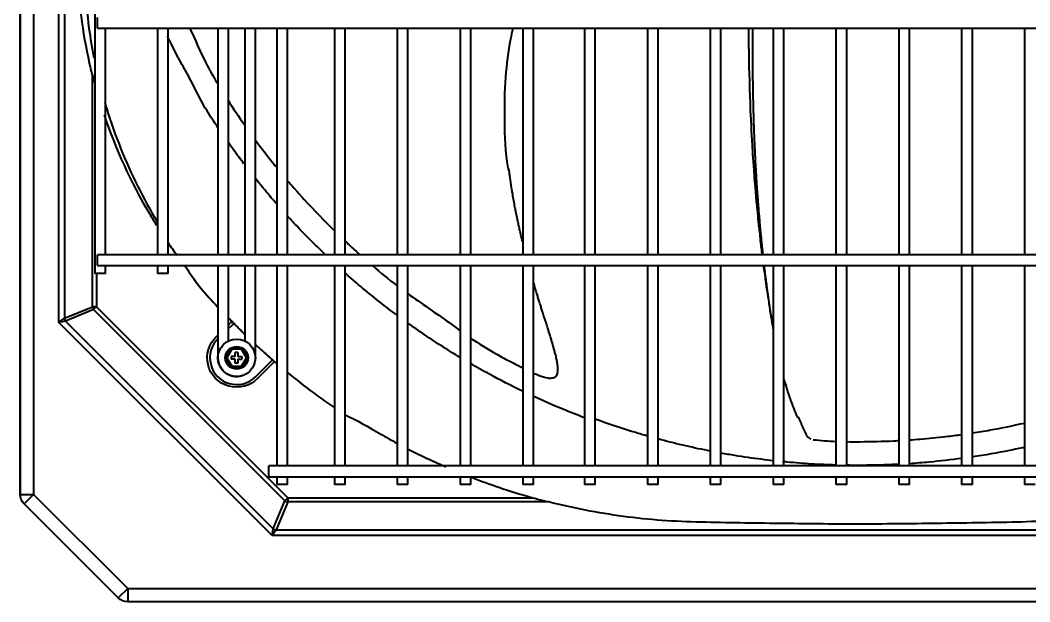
# Model space of a CAD drawing. Extents: x 58467 to 79089, y -33726 to -17391.
# Drawn here: x 72275.21 to 72312.96, y -20301.97 to -20280.21 of the extents above; entities that cross this region are included whole.
import ezdxf

# ---------------------------------------------------------------- set-up
doc = ezdxf.new("R2010")
doc.units = 0
doc.header["$LTSCALE"] = 100
doc.layers.add('+ENTE-ST-DOSEME USTU KONDDRENAJ', color=110, linetype='DOSEMEUSTUKONDENSDRENAJ_LINE', lineweight=40)
doc.linetypes.add('DOSEMEUSTUKONDENSDRENAJ_LINE', pattern='A,300,-40,["CD",Standard,S=15,R=0,X=-35,Y=-7.5],0', length=340)

# ---------------------------------------------------------------- blocks, each defined once
blk = doc.blocks.new('2. KAT SAĞ')
at = {"color": 3}
for p, q in [((54063.011, -32999.031, -3.539), (54063.011, -32930.98, -3.539)), ((54063.011, -32931.026, -3.539), (54063.011, -32999.031, -3.539)), ((54063.011, -32931.026, -3.539), (54063.011, -32999.031, -3.539)), ((54063.511, -32930.98, -3.539), (54063.511, -32999.031, -3.539)), ((54064.451, -32992.596, -3.539), (54064.451, -32943.54, -3.539)), ((54064.663, -32943.628, -3.539), (54064.663, -32992.444, -3.539)), ((54065.797, -32945.372, -3.539), (54065.797, -32990.765, -3.539)), ((54065.897, -32981.386, -3.539), (54065.897, -32981.186, -3.539)), ((54065.897, -32981.586, -3.539), (54065.897, -32981.386, -3.539)), ((54065.897, -32981.586, -3.539), (54184.259, -32981.586, -3.539)), ((54066.197, -32990.065, -3.539), (54066.197, -32981.586, -3.539)), ((54068.146, -32981.586, -3.539), (54068.146, -32990.065, -3.539)), ((54068.546, -32990.065, -3.539), (54068.546, -32981.586, -3.539)), ((54070.406, -32981.586, -3.539), (54070.406, -32990.064, -3.539)), ((54070.805, -32990.064, -3.539), (54070.805, -32981.586, -3.539)), ((54071.405, -32981.586, -3.539), (54071.405, -32990.065, -3.539)), ((54071.805, -32990.065, -3.539), (54071.805, -32981.586, -3.539)), ((54072.605, -32981.586, -3.539), (54072.605, -32990.064, -3.539)), ((54073.005, -32990.064, -3.539), (54073.005, -32981.586, -3.539)), ((54074.762, -32981.586, -3.539), (54074.762, -32990.064, -3.539)), ((54075.162, -32990.064, -3.539), (54075.162, -32981.586, -3.539)), ((54077.111, -32981.586, -3.539), (54077.111, -32990.064, -3.539)), ((54077.511, -32990.064, -3.539), (54077.511, -32981.586, -3.539)), ((54079.461, -32981.586, -3.539), (54079.461, -32990.064, -3.539)), ((54079.861, -32990.064, -3.539), (54079.861, -32981.586, -3.539)), ((54081.811, -32981.586, -3.539), (54081.811, -32990.064, -3.539)), ((54082.21, -32990.064, -3.539), (54082.21, -32981.586, -3.539)), ((54084.117, -32981.586, -3.539), (54084.117, -32990.064, -3.539)), ((54084.517, -32990.064, -3.539), (54084.517, -32981.586, -3.539)), ((54086.467, -32981.586, -3.539), (54086.467, -32990.064, -3.539)), ((54086.867, -32990.064, -3.539), (54086.867, -32981.586, -3.539)), ((54088.816, -32981.586, -3.539), (54088.816, -32990.064, -3.539)), ((54089.216, -32990.064, -3.539), (54089.216, -32981.586, -3.539)), ((54091.166, -32981.586, -3.539), (54091.166, -32990.064, -3.539)), ((54091.566, -32990.064, -3.539), (54091.566, -32981.586, -3.539)), ((54093.516, -32981.586, -3.539), (54093.516, -32990.064, -3.539)), ((54093.916, -32990.064, -3.539), (54093.916, -32981.586, -3.539)), ((54095.865, -32981.586, -3.539), (54095.865, -32990.064, -3.539)), ((54096.265, -32990.064, -3.539), (54096.265, -32981.586, -3.539)), ((54098.215, -32981.586, -3.539), (54098.215, -32990.064, -3.539)), ((54098.615, -32990.064, -3.539), (54098.615, -32981.586, -3.539)), ((54100.565, -32981.586, -3.539), (54100.565, -32990.064, -3.539)), ((54065.711, -32992.01, -3.539), (54065.711, -32983.33, -3.539)), ((54075.162, -32989.576, -3.539), (54075.184, -32989.562, -3.539)), ((54184.259, -32990.065, -3.539), (54065.897, -32990.065, -3.539)), ((54065.897, -32990.265, -3.539), (54065.897, -32990.065, -3.539)), ((54065.897, -32990.465, -3.539), (54065.897, -32990.265, -3.539)), ((54066.197, -32990.765, -3.539), (54065.797, -32990.765, -3.539)), ((54065.866, -32990.765, -3.539), (54065.866, -32992.01, -3.539)), ((54065.897, -32990.465, -3.539), (54184.259, -32990.465, -3.539)), ((54066.197, -32990.765, -3.539), (54066.197, -32990.465, -3.539)), ((54068.146, -32990.465, -3.539), (54068.146, -32990.765, -3.539)), ((54068.546, -32990.765, -3.539), (54068.146, -32990.765, -3.539)), ((54068.546, -32990.765, -3.539), (54068.546, -32990.465, -3.539)), ((54070.406, -32990.464, -3.539), (54070.406, -32991.599, -3.539)), ((54070.805, -32991.599, -3.539), (54070.805, -32990.464, -3.539)), ((54071.405, -32990.465, -3.539), (54071.405, -32992.836, -3.539)), ((54071.805, -32992.836, -3.539), (54071.805, -32990.465, -3.539)), ((54072.605, -32990.464, -3.539), (54072.605, -32997.969, -3.539)), ((54073.005, -32997.969, -3.539), (54073.005, -32990.464, -3.539)), ((54074.762, -32990.464, -3.539), (54074.762, -32997.969, -3.539)), ((54075.162, -32997.969, -3.539), (54075.162, -32990.464, -3.539)), ((54077.111, -32990.464, -3.539), (54077.111, -32997.969, -3.539)), ((54077.511, -32997.969, -3.539), (54077.511, -32990.464, -3.539)), ((54079.461, -32990.464, -3.539), (54079.461, -32997.969, -3.539)), ((54079.861, -32997.969, -3.539), (54079.861, -32990.464, -3.539)), ((54081.811, -32990.464, -3.539), (54081.811, -32997.969, -3.539)), ((54082.21, -32997.969, -3.539), (54082.21, -32990.464, -3.539)), ((54084.117, -32990.464, -3.539), (54084.117, -32997.969, -3.539)), ((54084.517, -32997.969, -3.539), (54084.517, -32990.464, -3.539)), ((54086.467, -32990.464, -3.539), (54086.467, -32997.969, -3.539)), ((54086.867, -32997.969, -3.539), (54086.867, -32990.464, -3.539)), ((54088.816, -32990.464, -3.539), (54088.816, -32997.969, -3.539)), ((54089.216, -32997.969, -3.539), (54089.216, -32990.464, -3.539)), ((54091.166, -32990.464, -3.539), (54091.166, -32997.969, -3.539)), ((54091.566, -32997.969, -3.539), (54091.566, -32990.464, -3.539)), ((54093.516, -32990.464, -3.539), (54093.516, -32997.969, -3.539)), ((54093.916, -32997.969, -3.539), (54093.916, -32990.464, -3.539)), ((54095.865, -32990.464, -3.539), (54095.865, -32997.969, -3.539)), ((54096.265, -32997.969, -3.539), (54096.265, -32990.464, -3.539)), ((54098.215, -32990.464, -3.539), (54098.215, -32997.969, -3.539)), ((54098.615, -32997.969, -3.539), (54098.615, -32990.464, -3.539)), ((54100.565, -32990.464, -3.539), (54100.565, -32997.969, -3.539)), ((54070.406, -32991.599, -3.539), (54070.406, -32991.882, -3.539)), ((54070.406, -32991.882, -3.539), (54070.406, -32992.247, -3.539)), ((54070.406, -32991.882, -3.539), (54070.406, -32991.882, -3.539)), ((54070.805, -32991.882, -3.539), (54070.805, -32991.599, -3.539)), ((54070.805, -32992.247, -3.539), (54070.805, -32991.882, -3.539)), ((54064.663, -32992.444, -3.539), (54065.711, -32992.01, -3.539)), ((54065.756, -32992.12, -3.539), (54064.709, -32992.554, -3.539)), ((54065.866, -32992.01, -3.539), (54065.711, -32992.01, -3.539)), ((54065.866, -32992.01, -3.539), (54065.756, -32992.12, -3.539)), ((54072.908, -32999.268, -3.539), (54065.756, -32992.12, -3.539)), ((54065.866, -32992.01, -3.539), (54073.018, -32999.158, -3.539)), ((54070.406, -32992.247, -3.539), (54070.406, -32992.247, -3.539)), ((54070.406, -32992.247, -3.539), (54070.406, -32992.53, -3.539)), ((54070.805, -32992.53, -3.539), (54070.805, -32992.247, -3.539)), ((54064.451, -32992.596, -3.539), (54064.663, -32992.444, -3.539)), ((54064.709, -32992.554, -3.539), (54064.451, -32992.596, -3.539)), ((54072.432, -33000.573, -3.539), (54064.451, -32992.596, -3.539)), ((54064.709, -32992.554, -3.539), (54072.475, -33000.316, -3.539)), ((54070.406, -32992.53, -3.539), (54070.406, -32993.907, -3.539)), ((54070.805, -32993.29, -3.539), (54070.805, -32992.53, -3.539)), ((54070.805, -32992.692, -3.539), (54070.936, -32992.568, -3.539)), ((54071.006, -32992.64, -3.539), (54070.805, -32992.83, -3.539)), ((54071.405, -32992.53, -3.539), (54071.405, -32993.29, -3.539)), ((54071.805, -32993.907, -3.539), (54071.805, -32992.53, -3.539)), ((54070.349, -32993.124, -3.539), (54070.406, -32993.071, -3.539)), ((54070.68, -32993.923, -3.539), (54070.893, -32993.555, -3.539)), ((54070.922, -32993.605, -3.539), (54070.738, -32993.923, -3.539)), ((54070.893, -32993.555, -3.539), (54071.318, -32993.555, -3.539)), ((54070.922, -32993.605, -3.539), (54070.893, -32993.555, -3.539)), ((54071.289, -32993.605, -3.539), (54070.922, -32993.605, -3.539)), ((54071.155, -32993.723, -3.539), (54071.055, -32993.723, -3.539)), ((54071.055, -32993.873, -3.539), (54071.055, -32993.723, -3.539)), ((54071.155, -32993.723, -3.539), (54071.155, -32993.873, -3.539)), ((54071.318, -32993.555, -3.539), (54071.289, -32993.605, -3.539)), ((54071.472, -32993.923, -3.539), (54071.289, -32993.605, -3.539)), ((54071.318, -32993.555, -3.539), (54071.53, -32993.923, -3.539)), ((54070.893, -32994.291, -3.539), (54070.68, -32993.923, -3.539)), ((54070.738, -32993.923, -3.539), (54070.68, -32993.923, -3.539)), ((54070.738, -32993.923, -3.539), (54070.922, -32994.241, -3.539)), ((54070.905, -32993.873, -3.539), (54070.905, -32993.973, -3.539)), ((54071.055, -32993.873, -3.539), (54070.905, -32993.873, -3.539)), ((54071.055, -32993.973, -3.539), (54070.905, -32993.973, -3.539)), ((54071.055, -32994.123, -3.539), (54071.055, -32993.973, -3.539)), ((54071.155, -32994.123, -3.539), (54071.055, -32994.123, -3.539)), ((54071.155, -32993.873, -3.539), (54071.305, -32993.873, -3.539)), ((54071.155, -32993.973, -3.539), (54071.155, -32994.123, -3.539)), ((54071.155, -32993.973, -3.539), (54071.305, -32993.973, -3.539)), ((54071.289, -32994.241, -3.539), (54071.472, -32993.923, -3.539)), ((54071.305, -32993.873, -3.539), (54071.305, -32993.973, -3.539)), ((54071.53, -32993.923, -3.539), (54071.318, -32994.291, -3.539)), ((54071.53, -32993.923, -3.539), (54071.472, -32993.923, -3.539)), ((54071.812, -32994.63, -3.539), (54072.445, -32993.997, -3.539)), ((54072.521, -32994.063, -3.539), (54071.883, -32994.701, -3.539)), ((54070.922, -32994.241, -3.539), (54070.893, -32994.291, -3.539)), ((54071.318, -32994.291, -3.539), (54070.893, -32994.291, -3.539)), ((54070.922, -32994.241, -3.539), (54071.289, -32994.241, -3.539)), ((54071.318, -32994.291, -3.539), (54071.289, -32994.241, -3.539)), ((54091.159, -32994.321, -3.539), (54091.166, -32994.321, -3.539)), ((54091.159, -32994.321, -3.539), (54091.166, -32994.335, -3.539)), ((54177.76, -32997.97, -3.539), (54072.305, -32997.97, -3.539)), ((54072.305, -32998.17, -3.539), (54072.305, -32997.97, -3.539)), ((54072.305, -32998.37, -3.539), (54072.305, -32998.17, -3.539)), ((54072.305, -32998.37, -3.539), (54177.76, -32998.37, -3.539)), ((54072.605, -32998.369, -3.539), (54072.605, -32998.669, -3.539)), ((54073.005, -32998.669, -3.539), (54072.605, -32998.669, -3.539)), ((54073.005, -32998.669, -3.539), (54073.005, -32998.369, -3.539)), ((54074.762, -32998.369, -3.539), (54074.762, -32998.669, -3.539)), ((54075.162, -32998.669, -3.539), (54074.762, -32998.669, -3.539)), ((54075.162, -32998.669, -3.539), (54075.162, -32998.369, -3.539)), ((54077.111, -32998.369, -3.539), (54077.111, -32998.669, -3.539)), ((54077.511, -32998.669, -3.539), (54077.111, -32998.669, -3.539)), ((54077.511, -32998.669, -3.539), (54077.511, -32998.369, -3.539)), ((54079.461, -32998.369, -3.539), (54079.461, -32998.669, -3.539)), ((54079.861, -32998.669, -3.539), (54079.461, -32998.669, -3.539)), ((54079.861, -32998.669, -3.539), (54079.861, -32998.369, -3.539)), ((54081.811, -32998.369, -3.539), (54081.811, -32998.669, -3.539)), ((54082.21, -32998.669, -3.539), (54081.811, -32998.669, -3.539)), ((54082.21, -32998.669, -3.539), (54082.21, -32998.369, -3.539)), ((54084.117, -32998.369, -3.539), (54084.117, -32998.669, -3.539)), ((54084.517, -32998.669, -3.539), (54084.117, -32998.669, -3.539)), ((54084.517, -32998.669, -3.539), (54084.517, -32998.369, -3.539)), ((54086.467, -32998.369, -3.539), (54086.467, -32998.669, -3.539)), ((54086.867, -32998.669, -3.539), (54086.467, -32998.669, -3.539)), ((54086.867, -32998.669, -3.539), (54086.867, -32998.369, -3.539)), ((54088.816, -32998.369, -3.539), (54088.816, -32998.669, -3.539)), ((54089.216, -32998.669, -3.539), (54088.816, -32998.669, -3.539)), ((54089.216, -32998.669, -3.539), (54089.216, -32998.369, -3.539)), ((54091.166, -32998.369, -3.539), (54091.166, -32998.669, -3.539)), ((54091.566, -32998.669, -3.539), (54091.166, -32998.669, -3.539)), ((54091.566, -32998.669, -3.539), (54091.566, -32998.369, -3.539)), ((54093.516, -32998.369, -3.539), (54093.516, -32998.669, -3.539)), ((54093.916, -32998.669, -3.539), (54093.516, -32998.669, -3.539)), ((54093.916, -32998.669, -3.539), (54093.916, -32998.369, -3.539)), ((54095.865, -32998.369, -3.539), (54095.865, -32998.669, -3.539)), ((54096.265, -32998.669, -3.539), (54095.865, -32998.669, -3.539)), ((54096.265, -32998.669, -3.539), (54096.265, -32998.369, -3.539)), ((54098.215, -32998.369, -3.539), (54098.215, -32998.669, -3.539)), ((54098.615, -32998.669, -3.539), (54098.215, -32998.669, -3.539)), ((54098.615, -32998.669, -3.539), (54098.615, -32998.369, -3.539)), ((54100.565, -32998.369, -3.539), (54100.565, -32998.669, -3.539)), ((54100.965, -32998.669, -3.539), (54100.565, -32998.669, -3.539)), ((54063.011, -32999.031, -3.539), (54063.511, -32999.031, -3.539)), ((54063.511, -32999.031, -3.539), (54063.157, -32999.385, -3.539)), ((54063.511, -32999.031, -3.539), (54067.032, -33002.553, -3.539)), ((54066.679, -33002.906, -3.539), (54063.157, -32999.385, -3.539)), ((54072.475, -33000.316, -3.539), (54072.908, -32999.268, -3.539)), ((54073.018, -32999.314, -3.539), (54072.585, -33000.361, -3.539)), ((54073.018, -32999.158, -3.539), (54072.908, -32999.268, -3.539)), ((54073.018, -32999.158, -3.539), (54082.181, -32999.158, -3.539)), ((54073.018, -32999.158, -3.539), (54073.018, -32999.314, -3.539)), ((54082.766, -32999.314, -3.539), (54073.018, -32999.314, -3.539)), ((54072.432, -33000.573, -3.539), (54072.475, -33000.316, -3.539)), ((54072.585, -33000.361, -3.539), (54072.432, -33000.573, -3.539)), ((54177.59, -33000.573, -3.539), (54072.432, -33000.573, -3.539)), ((54072.585, -33000.361, -3.539), (54177.438, -33000.361, -3.539)), ((54067.032, -33002.553, -3.539), (54066.679, -33002.906, -3.539)), ((54067.032, -33002.553, -3.539), (54183.081, -33002.553, -3.539)), ((54067.032, -33002.553, -3.539), (54067.032, -33003.053, -3.539)), ((54183.081, -33003.053, -3.539), (54067.032, -33003.053, -3.539))]:
    blk.add_line(p, q, dxfattribs=at)
for radius in [0.7, 0.425, 0.425]:
    blk.add_circle((54071.105, -32993.923, -3.539), radius, dxfattribs=at)
at = {"color": 3, "extrusion": (0, 0, -1)}
for centre, radius, start, end in [((-54071.105, -32993.923, 3.539), 1.1, 225, 46.5506), ((-54063.511, -32999.031, 3.539), 0.5, 315, 0), ((-54067.032, -33002.553, 3.539), 0.5, 270, 315)]:
    blk.add_arc(centre, radius, start, end, dxfattribs=at)
at = {"color": 3}
blk.add_arc((54071.105, -32993.923, -3.539), 1, 133.4494, 315, dxfattribs=at)
for centre, major_axis in [((54065.866, -32992.01, -3.539), (-0.084, 0.203)), ((54064.819, -32992.444, -3.539), (-0.084, 0.203)), ((54073.018, -32999.158, -3.539), (-0.203, 0.084)), ((54072.585, -33000.206, -3.539), (-0.203, 0.084))]:
    blk.add_ellipse(centre, major_axis=major_axis, ratio=0.678598, start_param=1.296782, end_param=1.844811, dxfattribs=at)
for points, knots in [([(54065.711, -32983.33, -3.539), (54065.423, -32982.177, -3.539), (54065.245, -32981.005, -3.539), (54065.135, -32979.22, -3.539), (54065.108, -32978.623, -3.539), (54065.053, -32977.43, -3.539), (54065.028, -32976.833, -3.539), (54064.919, -32973.846, -3.539), (54064.876, -32971.448, -3.539), (54064.875, -32969.052, -3.539)], [0, 0, 0, 0, 0.25, 0.25, 0.375, 0.375, 0.5, 0.5, 1, 1, 1, 1]), ([(54065.194, -32969.172, -3.539), (54065.195, -32971.245, -3.539), (54065.222, -32973.317, -3.539), (54065.302, -32976.426, -3.539), (54065.334, -32977.462, -3.539), (54065.394, -32979.015, -3.539), (54065.411, -32979.533, -3.539), (54065.466, -32980.565, -3.539), (54065.514, -32981.078, -3.539), (54065.634, -32981.961, -3.539), (54065.695, -32982.333, -3.539), (54065.768, -32982.704, -3.539)], [0, 0, 0, 0, 0.45798, 0.45798, 0.686971, 0.686971, 0.801466, 0.801466, 0.915961, 0.915961, 1, 1, 1, 1]), ([(54069.346, -32981.59, -3.539), (54069.561, -32982.024, -3.539), (54069.831, -32982.707, -3.539), (54070.226, -32983.385, -3.539), (54070.375, -32983.632, -3.539)], [0, 0, 0, 0, 0.633004, 1, 1, 1, 1]), ([(54081.278, -32986.903, -3.539), (54081.273, -32986.874, -3.539), (54081.154, -32986.261, -3.539), (54081.118, -32985.09, -3.539), (54081.137, -32983.478, -3.539), (54081.287, -32982.326, -3.539), (54081.411, -32981.719, -3.539), (54081.44, -32981.583, -3.539)], [0, 0, 0, 0, 0.017033, 0.353101, 0.655124, 0.923021, 1, 1, 1, 1]), ([(54090.242, -32981.595, -3.539), (54090.244, -32981.652, -3.539), (54090.248, -32981.81, -3.539), (54090.246, -32981.976, -3.539), (54090.244, -32982.138, -3.539), (54090.244, -32982.221, -3.539), (54090.254, -32982.374, -3.539), (54090.262, -32982.552, -3.539), (54090.257, -32982.769, -3.539), (54090.256, -32983.022, -3.539), (54090.271, -32983.309, -3.539), (54090.28, -32983.538, -3.539), (54090.28, -32983.719, -3.539), (54090.28, -32983.842, -3.539), (54090.285, -32983.962, -3.539), (54090.299, -32984.129, -3.539), (54090.304, -32984.323, -3.539), (54090.306, -32984.544, -3.539), (54090.315, -32984.783, -3.539), (54090.335, -32985.036, -3.539), (54090.346, -32985.25, -3.539), (54090.349, -32985.423, -3.539), (54090.352, -32985.581, -3.539), (54090.374, -32985.786, -3.539), (54090.384, -32986.009, -3.539), (54090.392, -32986.224, -3.539), (54090.407, -32986.455, -3.539), (54090.432, -32986.701, -3.539), (54090.448, -32986.914, -3.539), (54090.455, -32987.088, -3.539), (54090.463, -32987.251, -3.539), (54090.491, -32987.462, -3.539), (54090.505, -32987.694, -3.539), (54090.519, -32987.912, -3.539), (54090.541, -32988.142, -3.539), (54090.571, -32988.381, -3.539), (54090.59, -32988.593, -3.539), (54090.602, -32988.773, -3.539), (54090.618, -32988.944, -3.539), (54090.653, -32989.162, -3.539), (54090.672, -32989.417, -3.539), (54090.695, -32989.645, -3.539), (54090.723, -32989.852, -3.539), (54090.742, -32989.983, -3.539), (54090.753, -32990.066, -3.539)], [0, 0, 0, 0, 0.020993, 0.060732, 0.0678, 0.074162, 0.086897, 0.117658, 0.135798, 0.155524, 0.197696, 0.23796, 0.254024, 0.266902, 0.278583, 0.291499, 0.323077, 0.341369, 0.36095, 0.402348, 0.440072, 0.454754, 0.466698, 0.490617, 0.521317, 0.539051, 0.558332, 0.59936, 0.637234, 0.652147, 0.664401, 0.689266, 0.720818, 0.739028, 0.758563, 0.799999, 0.837338, 0.851752, 0.864099, 0.891017, 0.924896, 0.944238, 0.965101, 1, 1, 1, 1]), ([(54090.398, -32981.588, -3.539), (54090.398, -32981.627, -3.539), (54090.397, -32981.698, -3.539), (54090.396, -32981.817, -3.539), (54090.395, -32981.947, -3.539), (54090.395, -32982.093, -3.539), (54090.394, -32982.239, -3.539), (54090.394, -32982.386, -3.539), (54090.394, -32982.534, -3.539), (54090.394, -32982.667, -3.539), (54090.395, -32982.818, -3.539), (54090.395, -32982.954, -3.539), (54090.396, -32983.122, -3.539), (54090.397, -32983.255, -3.539), (54090.399, -32983.419, -3.539), (54090.4, -32983.55, -3.539), (54090.403, -32983.714, -3.539), (54090.405, -32983.846, -3.539), (54090.407, -32984.01, -3.539), (54090.41, -32984.143, -3.539), (54090.414, -32984.309, -3.539), (54090.417, -32984.445, -3.539), (54090.421, -32984.614, -3.539), (54090.425, -32984.766, -3.539), (54090.43, -32984.931, -3.539), (54090.434, -32985.079, -3.539), (54090.439, -32985.226, -3.539), (54090.445, -32985.39, -3.539), (54090.45, -32985.537, -3.539), (54090.457, -32985.701, -3.539), (54090.463, -32985.849, -3.539), (54090.471, -32986.015, -3.539), (54090.478, -32986.166, -3.539), (54090.485, -32986.317, -3.539), (54090.493, -32986.482, -3.539), (54090.501, -32986.629, -3.539), (54090.51, -32986.79, -3.539), (54090.518, -32986.935, -3.539), (54090.528, -32987.097, -3.539), (54090.538, -32987.258, -3.539), (54090.547, -32987.403, -3.539), (54090.558, -32987.565, -3.539), (54090.568, -32987.712, -3.539), (54090.58, -32987.876, -3.539), (54090.591, -32988.023, -3.539), (54090.602, -32988.168, -3.539), (54090.615, -32988.327, -3.539), (54090.627, -32988.484, -3.539), (54090.641, -32988.642, -3.539), (54090.654, -32988.799, -3.539), (54090.667, -32988.94, -3.539), (54090.681, -32989.097, -3.539), (54090.694, -32989.239, -3.539), (54090.71, -32989.398, -3.539), (54090.724, -32989.541, -3.539), (54090.738, -32989.683, -3.539), (54090.754, -32989.839, -3.539), (54090.768, -32989.965, -3.539), (54090.776, -32990.045, -3.539), (54090.778, -32990.064, -3.539)], [0, 0, 0, 0, 0.013718, 0.025238, 0.042517, 0.059796, 0.077075, 0.094355, 0.111634, 0.128913, 0.140433, 0.163472, 0.174991, 0.19803, 0.20955, 0.232588, 0.244108, 0.267147, 0.278666, 0.301705, 0.313225, 0.336264, 0.347783, 0.370822, 0.388101, 0.405381, 0.42266, 0.439939, 0.462978, 0.474498, 0.497537, 0.514816, 0.532095, 0.549374, 0.566653, 0.589692, 0.601212, 0.624251, 0.64153, 0.658809, 0.681848, 0.693368, 0.716407, 0.733686, 0.750965, 0.768244, 0.785524, 0.808563, 0.825842, 0.843121, 0.86616, 0.877679, 0.900718, 0.917998, 0.935277, 0.952556, 0.969835, 0.992874, 1, 1, 1, 1]), ([(54070.401, -32985.302, -3.539), (54070.352, -32985.23, -3.539), (54070.154, -32984.933, -3.539), (54069.818, -32984.408, -3.539), (54069.496, -32983.722, -3.539), (54069.105, -32983.031, -3.539), (54068.781, -32982.419, -3.539), (54068.59, -32982.037, -3.539), (54068.518, -32981.89, -3.539)], [0, 0, 0, 0, 0.066649, 0.271122, 0.474015, 0.675325, 0.87505, 1, 1, 1, 1]), ([(54066.177, -32984.376, -3.539), (54066.199, -32984.452, -3.539), (54066.222, -32984.527, -3.539), (54066.549, -32985.594, -3.539), (54066.943, -32986.577, -3.539), (54067.636, -32987.964, -3.539), (54067.882, -32988.41, -3.539), (54068.146, -32988.845, -3.539)], [0, 0, 0, 0, 0.048488, 0.048488, 0.686498, 0.686498, 1, 1, 1, 1]), ([(54066.147, -32984.824, -3.539), (54066.582, -32986.116, -3.539), (54067.147, -32987.349, -3.539), (54067.929, -32988.67, -3.539), (54068.019, -32988.816, -3.539), (54068.11, -32988.961, -3.539)], [0, 0, 0, 0, 0.888615, 0.888615, 1, 1, 1, 1]), ([(54071.379, -32986.666, -3.539), (54071.317, -32986.584, -3.539), (54071.115, -32986.316, -3.539), (54070.917, -32986.044, -3.539), (54070.783, -32985.855, -3.539)], [0, 0, 0, 0, 0.307262, 1, 1, 1, 1]), ([(54081.792, -32989.568, -3.539), (54081.79, -32989.562, -3.539), (54081.775, -32989.499, -3.539), (54081.746, -32989.377, -3.539), (54081.706, -32989.204, -3.539), (54081.667, -32989.031, -3.539), (54081.629, -32988.858, -3.539), (54081.588, -32988.666, -3.539), (54081.553, -32988.493, -3.539), (54081.515, -32988.299, -3.539), (54081.486, -32988.144, -3.539), (54081.45, -32987.95, -3.539), (54081.42, -32987.774, -3.539), (54081.388, -32987.577, -3.539), (54081.36, -32987.397, -3.539), (54081.333, -32987.215, -3.539), (54081.308, -32987.033, -3.539), (54081.293, -32986.912, -3.539), (54081.285, -32986.851, -3.539)], [0, 0, 0, 0, 0.006903, 0.071665, 0.136426, 0.201188, 0.265949, 0.330711, 0.417059, 0.460233, 0.546582, 0.589756, 0.676105, 0.740866, 0.805628, 0.870389, 0.935151, 1, 1, 1, 1]), ([(54072.583, -32988.142, -3.539), (54072.461, -32988.002, -3.539), (54072.194, -32987.69, -3.539), (54071.933, -32987.372, -3.539), (54071.792, -32987.196, -3.539)], [0, 0, 0, 0, 0.451779, 1, 1, 1, 1]), ([(54072.993, -32987.273, -3.539), (54073.049, -32987.339, -3.539), (54073.597, -32987.977, -3.539), (54074.182, -32988.598, -3.539), (54074.733, -32989.14, -3.539)], [0, 0, 0, 0, 0.103466, 1, 1, 1, 1]), ([(54073.931, -32989.586, -3.539), (54073.732, -32989.384, -3.539), (54073.41, -32989.056, -3.539), (54073.097, -32988.719, -3.539), (54072.979, -32988.588, -3.539)], [0, 0, 0, 0, 0.616544, 1, 1, 1, 1]), ([(54075.175, -32989.566, -3.539), (54075.221, -32989.61, -3.539), (54075.404, -32989.782, -3.539), (54075.59, -32989.952, -3.539), (54075.731, -32990.079, -3.539)], [0, 0, 0, 0, 0.252005, 1, 1, 1, 1]), ([(54069.168, -32990.478, -3.539), (54069.202, -32990.523, -3.539), (54069.237, -32990.568, -3.539), (54069.561, -32991.097, -3.539), (54069.964, -32991.564, -3.539), (54070.39, -32992.011, -3.539)], [0, 0, 0, 0, 0.083758, 0.083758, 1, 1, 1, 1]), ([(54077.091, -32992.318, -3.539), (54076.887, -32992.167, -3.539), (54076.238, -32991.669, -3.539), (54075.591, -32991.133, -3.539), (54075.156, -32990.741, -3.539), (54075.139, -32990.726, -3.539)], [0, 0, 0, 0, 0.302202, 0.97371, 1, 1, 1, 1]), ([(54090.798, -32990.464, -3.539), (54090.8, -32990.483, -3.539), (54090.82, -32990.643, -3.539), (54090.861, -32990.846, -3.539), (54090.888, -32991.108, -3.539), (54090.92, -32991.358, -3.539), (54090.967, -32991.622, -3.539), (54091.002, -32991.845, -3.539), (54091.027, -32992.03, -3.539), (54091.054, -32992.198, -3.539), (54091.101, -32992.4, -3.539), (54091.135, -32992.613, -3.539), (54091.157, -32992.759, -3.539), (54091.166, -32992.811, -3.539), (54091.166, -32992.813, -3.539)], [0, 0, 0, 0, 0.022704, 0.188294, 0.255944, 0.328946, 0.48653, 0.631631, 0.688105, 0.734898, 0.828723, 0.938324, 0.99671, 1, 1, 1, 1]), ([(54090.824, -32990.465, -3.539), (54090.827, -32990.495, -3.539), (54090.838, -32990.585, -3.539), (54090.852, -32990.706, -3.539), (54090.871, -32990.857, -3.539), (54090.888, -32990.994, -3.539), (54090.908, -32991.147, -3.539), (54090.926, -32991.283, -3.539), (54090.944, -32991.418, -3.539), (54090.964, -32991.566, -3.539), (54090.983, -32991.698, -3.539), (54091.004, -32991.843, -3.539), (54091.021, -32991.96, -3.539), (54091.042, -32992.104, -3.539), (54091.062, -32992.234, -3.539), (54091.085, -32992.377, -3.539), (54091.106, -32992.506, -3.539), (54091.127, -32992.636, -3.539), (54091.147, -32992.755, -3.539), (54091.161, -32992.831, -3.539), (54091.166, -32992.864, -3.539)], [0, 0, 0, 0, 0.03653, 0.110211, 0.147051, 0.220732, 0.275993, 0.331254, 0.386515, 0.441776, 0.515457, 0.552298, 0.625979, 0.66282, 0.736501, 0.791762, 0.847023, 0.902283, 0.957544, 1, 1, 1, 1]), ([(54083.098, -32994.521, -3.539), (54083.103, -32994.507, -3.539), (54083.108, -32994.481, -3.539), (54083.114, -32994.451, -3.539), (54083.118, -32994.406, -3.539), (54083.119, -32994.369, -3.539), (54083.119, -32994.325, -3.539), (54083.116, -32994.274, -3.539), (54083.112, -32994.229, -3.539), (54083.104, -32994.169, -3.539), (54083.096, -32994.117, -3.539), (54083.085, -32994.053, -3.539), (54083.073, -32993.993, -3.539), (54083.056, -32993.917, -3.539), (54083.038, -32993.838, -3.539), (54083.018, -32993.757, -3.539), (54082.999, -32993.684, -3.539), (54082.979, -32993.61, -3.539), (54082.954, -32993.522, -3.539), (54082.928, -32993.431, -3.539), (54082.897, -32993.325, -3.539), (54082.868, -32993.23, -3.539), (54082.838, -32993.133, -3.539), (54082.808, -32993.034, -3.539), (54082.772, -32992.918, -3.539), (54082.735, -32992.801, -3.539), (54082.701, -32992.696, -3.539), (54082.668, -32992.59, -3.539), (54082.629, -32992.467, -3.539), (54082.589, -32992.341, -3.539), (54082.55, -32992.218, -3.539), (54082.509, -32992.09, -3.539), (54082.468, -32991.96, -3.539), (54082.427, -32991.827, -3.539), (54082.385, -32991.693, -3.539), (54082.343, -32991.557, -3.539), (54082.302, -32991.419, -3.539), (54082.26, -32991.281, -3.539), (54082.225, -32991.163, -3.539), (54082.205, -32991.096, -3.539), (54082.201, -32991.082, -3.539)], [0, 0, 0, 0, 0.033229, 0.055763, 0.078298, 0.100832, 0.123366, 0.145901, 0.168435, 0.19097, 0.213504, 0.236039, 0.258573, 0.281107, 0.314909, 0.337443, 0.359978, 0.382512, 0.405047, 0.438848, 0.461383, 0.495184, 0.517719, 0.540253, 0.574055, 0.607857, 0.630391, 0.652925, 0.686727, 0.720529, 0.743063, 0.776865, 0.810667, 0.833201, 0.867003, 0.900804, 0.923339, 0.95714, 0.990942, 1, 1, 1, 1]), ([(54077.504, -32991.518, -3.539), (54078.01, -32991.885, -3.539), (54078.671, -32992.327, -3.539), (54079.322, -32992.803, -3.539), (54079.457, -32992.902, -3.539)], [0, 0, 0, 0, 0.792341, 1, 1, 1, 1]), ([(54079.443, -32993.899, -3.539), (54079.351, -32993.843, -3.539), (54078.799, -32993.506, -3.539), (54078.148, -32993.078, -3.539), (54077.6, -32992.69, -3.539), (54077.493, -32992.613, -3.539)], [0, 0, 0, 0, 0.137607, 0.830509, 1, 1, 1, 1]), ([(54071.105, -32992.74, -3.539), (54071.159, -32992.795, -3.539), (54071.258, -32992.894, -3.539), (54071.357, -32992.991, -3.539), (54071.401, -32993.034, -3.539)], [0, 0, 0, 0, 0.553412, 1, 1, 1, 1]), ([(54071.105, -32992.74, -3.539), (54071.159, -32992.795, -3.539), (54071.258, -32992.894, -3.539), (54071.357, -32992.991, -3.539), (54071.401, -32993.034, -3.539)], [0, 0, 0, 0, 0.55329, 1, 1, 1, 1]), ([(54071.804, -32993.419, -3.539), (54071.9, -32993.509, -3.539), (54072.117, -32993.708, -3.539), (54072.337, -32993.903, -3.539), (54072.46, -32994.01, -3.539)], [0, 0, 0, 0, 0.44696, 1, 1, 1, 1]), ([(54071.804, -32993.419, -3.539), (54071.9, -32993.509, -3.539), (54072.112, -32993.704, -3.539), (54072.327, -32993.895, -3.539), (54072.445, -32993.997, -3.539)], [0, 0, 0, 0, 0.457218, 1, 1, 1, 1]), ([(54079.859, -32993.185, -3.539), (54079.889, -32993.206, -3.539), (54080.243, -32993.447, -3.539), (54080.791, -32993.774, -3.539), (54081.422, -32994.105, -3.539), (54081.708, -32994.25, -3.539), (54081.808, -32994.3, -3.539)], [0, 0, 0, 0, 0.048306, 0.574929, 0.852045, 1, 1, 1, 1]), ([(54070.406, -32993.923, -3.539), (54070.406, -32993.984, -3.539), (54070.42, -32994.097, -3.539), (54070.496, -32994.292, -3.539), (54070.639, -32994.464, -3.539), (54070.826, -32994.574, -3.539), (54071.01, -32994.624, -3.539), (54071.17, -32994.625, -3.539), (54071.27, -32994.596, -3.539), (54071.307, -32994.581, -3.539)], [0, 0, 0, 0, 0.137261, 0.262101, 0.473405, 0.635419, 0.754104, 0.906211, 1, 1, 1, 1]), ([(54081.796, -32995.172, -3.539), (54081.372, -32994.967, -3.539), (54080.716, -32994.63, -3.539), (54080.074, -32994.269, -3.539), (54079.845, -32994.136, -3.539)], [0, 0, 0, 0, 0.640117, 1, 1, 1, 1]), ([(54082.208, -32994.493, -3.539), (54082.277, -32994.524, -3.539), (54082.451, -32994.6, -3.539), (54082.68, -32994.675, -3.539), (54082.883, -32994.684, -3.539), (54082.974, -32994.66, -3.539), (54083.032, -32994.625, -3.539), (54083.076, -32994.58, -3.539), (54083.094, -32994.54, -3.539), (54083.102, -32994.509, -3.539)], [0, 0, 0, 0, 0.219395, 0.55496, 0.6933, 0.812497, 0.863417, 0.908725, 1, 1, 1, 1]), ([(54091.566, -32994.717, -3.539), (54091.575, -32994.75, -3.539), (54091.595, -32994.821, -3.539), (54091.622, -32994.915, -3.539), (54091.651, -32995.011, -3.539), (54091.681, -32995.109, -3.539), (54091.712, -32995.205, -3.539), (54091.739, -32995.288, -3.539), (54091.767, -32995.371, -3.539), (54091.8, -32995.464, -3.539), (54091.833, -32995.555, -3.539), (54091.862, -32995.634, -3.539), (54091.892, -32995.712, -3.539), (54091.921, -32995.789, -3.539), (54091.956, -32995.875, -3.539), (54091.986, -32995.949, -3.539), (54092.016, -32996.022, -3.539), (54092.041, -32996.083, -3.539), (54092.066, -32996.143, -3.539), (54092.095, -32996.117, -3.539), (54092.124, -32996.184, -3.539), (54092.152, -32996.249, -3.539), (54092.174, -32996.301, -3.539), (54092.198, -32996.356, -3.539), (54092.218, -32996.402, -3.539), (54092.242, -32996.455, -3.539), (54092.259, -32996.496, -3.539), (54092.28, -32996.543, -3.539), (54092.298, -32996.585, -3.539), (54092.314, -32996.62, -3.539), (54092.33, -32996.657, -3.539), (54092.337, -32996.673, -3.539), (54092.339, -32996.678, -3.539)], [0, 0, 0, 0, 0.039009, 0.083366, 0.112937, 0.157294, 0.201651, 0.231222, 0.260794, 0.305151, 0.349508, 0.379079, 0.40865, 0.453007, 0.482579, 0.526936, 0.556507, 0.586078, 0.61565, 0.645221, 0.689578, 0.71915, 0.748721, 0.778292, 0.807864, 0.837435, 0.867006, 0.896578, 0.926149, 0.95572, 0.985292, 1, 1, 1, 1]), ([(54084.107, -32996.165, -3.539), (54083.835, -32996.062, -3.539), (54083.192, -32995.808, -3.539), (54082.56, -32995.53, -3.539), (54082.196, -32995.361, -3.539)], [0, 0, 0, 0, 0.42049, 1, 1, 1, 1]), ([(54075.144, -32996.048, -3.539), (54075.584, -32996.244, -3.539), (54076.034, -32996.52, -3.539), (54076.69, -32996.894, -3.539), (54076.89, -32997.005, -3.539), (54077.092, -32997.114, -3.539)], [0, 0, 0, 0, 0.696314, 0.696314, 1, 1, 1, 1]), ([(54086.461, -32996.851, -3.539), (54086.316, -32996.809, -3.539), (54085.658, -32996.617, -3.539), (54085.007, -32996.401, -3.539), (54084.505, -32996.219, -3.539)], [0, 0, 0, 0, 0.22069, 1, 1, 1, 1]), ([(54098.615, -32996.733, -3.539), (54098.839, -32996.699, -3.539), (54099.489, -32996.591, -3.539), (54100.138, -32996.459, -3.539), (54100.565, -32996.362, -3.539)], [0, 0, 0, 0, 0.345093, 1, 1, 1, 1]), ([(54092.348, -32996.698, -3.539), (54092.365, -32996.73, -3.539), (54092.401, -32996.794, -3.539), (54092.442, -32996.868, -3.539), (54092.497, -32996.917, -3.539), (54092.548, -32996.951, -3.539), (54092.576, -32996.965, -3.539)], [0, 0, 0, 0, 0.181976, 0.413188, 0.708779, 1, 1, 1, 1]), ([(54096.266, -32996.995, -3.539), (54096.4, -32996.986, -3.539), (54096.854, -32996.951, -3.539), (54097.503, -32996.886, -3.539), (54098.019, -32996.819, -3.539), (54098.215, -32996.792, -3.539)], [0, 0, 0, 0, 0.205527, 0.696848, 1, 1, 1, 1]), ([(54088.816, -32997.414, -3.539), (54088.783, -32997.407, -3.539), (54088.126, -32997.278, -3.539), (54087.473, -32997.126, -3.539), (54086.859, -32996.96, -3.539)], [0, 0, 0, 0, 0.049766, 1, 1, 1, 1]), ([(54093.917, -32997.059, -3.539), (54094.087, -32997.061, -3.539), (54094.674, -32997.062, -3.539), (54095.323, -32997.047, -3.539), (54095.801, -32997.023, -3.539), (54095.866, -32997.019, -3.539)], [0, 0, 0, 0, 0.25942, 0.898801, 1, 1, 1, 1]), ([(54091.164, -32997.772, -3.539), (54091.019, -32997.756, -3.539), (54090.542, -32997.7, -3.539), (54089.891, -32997.606, -3.539), (54089.387, -32997.52, -3.539), (54089.212, -32997.488, -3.539)], [0, 0, 0, 0, 0.222526, 0.729479, 1, 1, 1, 1]), ([(54100.57, -32997.269, -3.539), (54100.382, -32997.311, -3.539), (54099.735, -32997.447, -3.539), (54099.084, -32997.561, -3.539), (54098.62, -32997.63, -3.539)], [0, 0, 0, 0, 0.290991, 1, 1, 1, 1]), ([(54093.515, -32997.936, -3.539), (54093.508, -32997.936, -3.539), (54093.206, -32997.928, -3.539), (54092.595, -32997.9, -3.539), (54091.934, -32997.849, -3.539), (54091.569, -32997.814, -3.539), (54091.511, -32997.809, -3.539)], [0, 0, 0, 0, 0.009862, 0.452008, 0.912782, 1, 1, 1, 1]), ([(54095.867, -32997.909, -3.539), (54095.789, -32997.913, -3.539), (54095.282, -32997.936, -3.539), (54094.774, -32997.943, -3.539), (54094.345, -32997.948, -3.539)], [0, 0, 0, 0, 0.15493, 1, 1, 1, 1]), ([(54098.22, -32997.687, -3.539), (54097.816, -32997.741, -3.539), (54097.166, -32997.815, -3.539), (54096.514, -32997.868, -3.539), (54096.268, -32997.885, -3.539)], [0, 0, 0, 0, 0.622175, 1, 1, 1, 1]), ([(54094.316, -33000.149, -3.539), (54093.341, -33000.143, -3.539), (54092.366, -33000.134, -3.539), (54090.416, -33000.109, -3.539), (54089.441, -33000.095, -3.539), (54087.979, -33000.063, -3.539), (54087.491, -33000.043, -3.539), (54086.523, -32999.97, -3.539), (54086.043, -32999.92, -3.539), (54084.616, -32999.727, -3.539), (54083.683, -32999.546, -3.539), (54082.766, -32999.314, -3.539)], [0, 0, 0, 0, 0.25, 0.25, 0.5, 0.5, 0.625, 0.625, 0.75, 0.75, 1, 1, 1, 1]), ([(54106.115, -32999.249, -3.539), (54105.159, -32999.502, -3.539), (54104.194, -32999.696, -3.539), (54102.733, -32999.902, -3.539), (54102.244, -32999.957, -3.539), (54101.261, -33000.037, -3.539), (54100.768, -33000.059, -3.539), (54099.777, -33000.084, -3.539), (54099.28, -33000.09, -3.539), (54098.288, -33000.107, -3.539), (54097.792, -33000.114, -3.539), (54096.303, -33000.133, -3.539), (54095.309, -33000.143, -3.539), (54094.316, -33000.149, -3.539)], [0, 0, 0, 0, 0.25, 0.25, 0.375, 0.375, 0.5, 0.5, 0.625, 0.625, 0.75, 0.75, 1, 1, 1, 1])]:
    blk.add_open_spline(points, degree=3, knots=knots, dxfattribs=at)
for points in [[(54065.711, -32983.33, -3.539), (54065.738, -32983.439, -3.539), (54065.766, -32983.548, -3.539), (54065.796, -32983.659, -3.539)], [(54070.772, -32984.269, -3.539), (54070.975, -32984.586, -3.539), (54071.186, -32984.901, -3.539), (54071.405, -32985.214, -3.539)], [(54071.78, -32985.737, -3.539), (54072.034, -32986.084, -3.539), (54072.299, -32986.428, -3.539), (54072.574, -32986.767, -3.539)], [(54068.542, -32989.619, -3.539), (54068.648, -32989.773, -3.539), (54068.757, -32989.926, -3.539), (54068.867, -32990.077, -3.539)], [(54074.445, -32990.08, -3.539), (54074.273, -32989.917, -3.539), (54074.102, -32989.751, -3.539), (54073.931, -32989.586, -3.539)], [(54076.194, -32990.486, -3.539), (54076.486, -32990.735, -3.539), (54076.785, -32990.979, -3.539), (54077.092, -32991.213, -3.539)], [(54070.802, -32992.433, -3.539), (54070.824, -32992.455, -3.539), (54070.846, -32992.477, -3.539), (54070.869, -32992.499, -3.539)], [(54070.869, -32992.499, -3.539), (54070.891, -32992.522, -3.539), (54070.914, -32992.545, -3.539), (54070.936, -32992.568, -3.539)], [(54070.936, -32992.568, -3.539), (54070.959, -32992.592, -3.539), (54070.983, -32992.616, -3.539), (54071.006, -32992.64, -3.539)], [(54070.992, -32992.625, -3.539), (54071.008, -32992.642, -3.539), (54071.024, -32992.658, -3.539), (54071.04, -32992.675, -3.539)], [(54071.006, -32992.64, -3.539), (54071.039, -32992.673, -3.539), (54071.072, -32992.707, -3.539), (54071.105, -32992.74, -3.539)], [(54072.445, -32993.997, -3.539), (54072.47, -32994.019, -3.539), (54072.495, -32994.041, -3.539), (54072.521, -32994.063, -3.539)], [(54072.52, -32994.063, -3.539), (54072.548, -32994.087, -3.539), (54072.576, -32994.112, -3.539), (54072.604, -32994.136, -3.539)], [(54073.003, -32994.471, -3.539), (54073.562, -32994.93, -3.539), (54074.14, -32995.365, -3.539), (54074.736, -32995.774, -3.539)], [(54092.662, -32996.987, -3.539), (54092.948, -32997.015, -3.539), (54093.233, -32997.036, -3.539), (54093.516, -32997.048, -3.539)], [(54077.496, -32997.325, -3.539), (54077.964, -32997.565, -3.539), (54078.439, -32997.79, -3.539), (54078.921, -32998, -3.539)], [(54094.345, -32997.948, -3.539), (54094.202, -32997.947, -3.539), (54094.059, -32997.946, -3.539), (54093.915, -32997.944, -3.539)], [(54079.911, -32998.406, -3.539), (54080.242, -32998.533, -3.539), (54080.575, -32998.654, -3.539), (54080.912, -32998.767, -3.539)], [(54080.912, -32998.767, -3.539), (54081.331, -32998.909, -3.539), (54081.755, -32999.039, -3.539), (54082.181, -32999.158, -3.539)], [(54082.181, -32999.158, -3.539), (54082.377, -32999.213, -3.539), (54082.574, -32999.265, -3.539), (54082.766, -32999.314, -3.539)]]:
    blk.add_open_spline(points, degree=3, dxfattribs=at)

msp = doc.modelspace()

# ---------------------------------------------------------------- block references
at = {"layer": '+ENTE-ST-DOSEME USTU KONDDRENAJ', "color": 3, "linetype": 'Continuous'}
msp.add_blockref('2. KAT SAĞ', (18212.194, 12701.082), dxfattribs=at)

doc.saveas('drawing.dxf')
